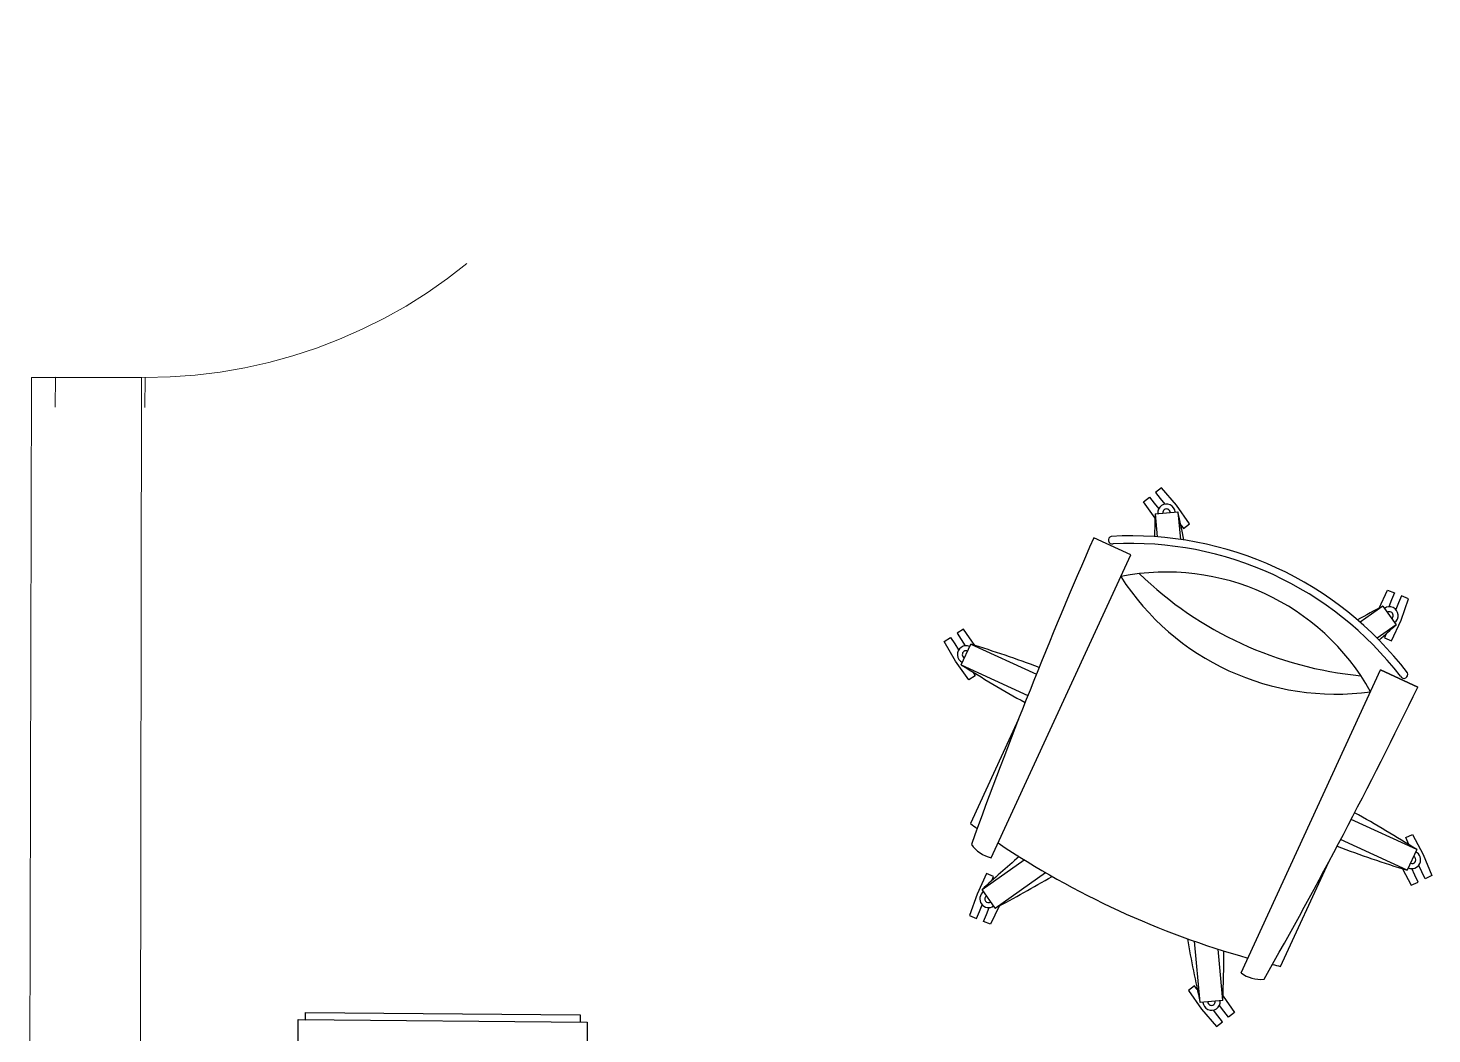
# Paper-space layout 'office1 floor1' of a CAD drawing. Header units: inches. Extents: x 0.3 to 10.8, y 1.4 to 4.2.
# Drawn here: x 2.1082 to 2.5114, y 2.2412 to 2.5301 of the extents above; entities that cross this region are included whole.
import ezdxf

# ---------------------------------------------------------------- set-up
doc = ezdxf.new("R2010")
doc.units = ezdxf.units.IN
doc.header["$MEASUREMENT"] = 0
doc.linetypes.add('DASHED', pattern=[0.75, 0.5, -0.25])
doc.layers.get('0').update_dxf_attribs({"lineweight": 0})
doc.layers.add('7', color=4, linetype='Continuous', lineweight=5)
doc.layers.add('WALL 1 100', color=250, linetype='Continuous', lineweight=9)
doc.layers.add('DOOR WINDOW 1 100', color=7, linetype='Continuous', lineweight=5, true_color=0x666666)

psp = doc.layouts.new('office1 floor1')

# ---------------------------------------------------------------- linework, layer by layer
at = {"color": 7, "linetype": 'ByBlock', "lineweight": -2}
for p, q in [((2.428541808578083, 2.394031128055826), (2.430261964835508, 2.395369257798353)), ((2.430261964835508, 2.395369257798353), (2.431600094578029, 2.39364910154092)), ((2.433702277350385, 2.398045517283378), (2.431982121092942, 2.396707387540866)), ((2.431982121092942, 2.396707387540866), (2.43332025083547, 2.39498723128344)), ((2.43332025083547, 2.39498723128344), (2.434611862360125, 2.393326873863886)), ((2.437973370085077, 2.393084741182281), (2.433702277350385, 2.398045517283378)), ((2.431835642418848, 2.389332629440416), (2.428541808578083, 2.394031128055826)), ((2.431600094578029, 2.39364910154092), (2.432891706102698, 2.391988744121373)), ((2.431881194732884, 2.390578072658462), (2.438391669650682, 2.39117763513616)), ((2.431881194732884, 2.390578072658462), (2.43249058010604, 2.3839609337701)), ((2.441731055805476, 2.387724579738798), (2.437973370085077, 2.393084741182281)), ((2.438391669650682, 2.39117763513616), (2.439123725991772, 2.383228447813151)), ((2.439224594397963, 2.387397239668769), (2.440010899548065, 2.386386449996293)), ((2.440010899548065, 2.386386449996293), (2.441731055805476, 2.387724579738798)), ((2.424879956699544, 2.378785636865634), (2.414237605588821, 2.38368920654656)), ((2.384799044463402, 2.291796939118608), (2.424879956699544, 2.378785636865634)), ((2.49616318903806, 2.363468094427281), (2.498585291278273, 2.368669887516926)), ((2.498585291278273, 2.368669887516926), (2.500604223757573, 2.367849253370777)), ((2.500604223757573, 2.367849253370777), (2.499783589611417, 2.365830320891486)), ((2.502623156236864, 2.367028619224614), (2.501802522090709, 2.365009686745331)), ((2.504642088716163, 2.366207985078466), (2.502623156236864, 2.367028619224614)), ((2.497264550660882, 2.364051366575156), (2.490746380670254, 2.359442793525252)), ((2.497264550660882, 2.364051366575156), (2.501039024456635, 2.35871291114448)), ((2.499783589611417, 2.365830320891486), (2.498991483669059, 2.363881573789528)), ((2.501802522090709, 2.365009686745331), (2.501010416148342, 2.36306093964338)), ((2.502481476957471, 2.360028722217747), (2.504642088716163, 2.366207985078466)), ((2.501039024456635, 2.35871291114448), (2.495613106765525, 2.354876598486451)), ((2.499718283839235, 2.354094390202695), (2.502481476957471, 2.360028722217747)), ((2.371305388840623, 2.353928745367805), (2.373140487908107, 2.355104304881541)), ((2.373140487908107, 2.355104304881541), (2.374316047421828, 2.353269205814064)), ((2.376810686043052, 2.357455423909012), (2.374975586975576, 2.356279864395283)), ((2.374975586975576, 2.356279864395283), (2.376151146489311, 2.354444765327799)), ((2.376151146489311, 2.354444765327799), (2.377285839312903, 2.352673460924993)), ((2.380142080049501, 2.352783481638024), (2.376810686043052, 2.357455423909012)), ((2.498181568319171, 2.356101379420272), (2.497699351359945, 2.354915024348858)), ((2.497699351359945, 2.354915024348858), (2.499718283839235, 2.354094390202695)), ((2.374558210652509, 2.348248016283115), (2.371305388840623, 2.353928745367805)), ((2.374316047421828, 2.353269205814064), (2.375450740245427, 2.351497901411265)), ((2.376216715422023, 2.347217778481792), (2.378952716544059, 2.353155796390166)), ((2.378952716544059, 2.353155796390166), (2.397758364948872, 2.344490905860962)), ((2.378358745923038, 2.342918150962954), (2.374558210652509, 2.348248016283115)), ((2.376216715422023, 2.347217778481792), (2.395326657782031, 2.338412681470265)), ((2.380193844990507, 2.34409371047669), (2.378358745923038, 2.342918150962954)), ((2.379503068550345, 2.345172042272182), (2.380193844990507, 2.34409371047669)), ((2.456543289473139, 2.258740060901542), (2.496624201709288, 2.345728758648582)), ((2.496624201709288, 2.345728758648582), (2.50726655282002, 2.340825188967657)), ((2.50726655282002, 2.340825188967657), (2.496624201709288, 2.345728758648582)), ((2.392659078832892, 2.331648926504861), (2.378824929556811, 2.301624294758089)), ((2.506983427278011, 2.294164366315172), (2.488177778873205, 2.302829256844385)), ((2.50382350886196, 2.297576749952771), (2.505796289277938, 2.298502852640438)), ((2.505796289277938, 2.298502852640438), (2.508869000625204, 2.292722716167124)), ((2.504247426155951, 2.288226348406805), (2.485137483795929, 2.297031445418338)), ((2.504749611549628, 2.295603969536777), (2.50382350886196, 2.297576749952771)), ((2.506983427278011, 2.294164366315172), (2.504247426155951, 2.288226348406805)), ((2.504778846833584, 2.295541692646318), (2.504749611549628, 2.295603969536777)), ((2.382161118243391, 2.282669233652484), (2.39426176229619, 2.291224810163729)), ((2.467895198182431, 2.260584277927217), (2.48172934745852, 2.290608909673981)), ((2.508869000625204, 2.292722716167124), (2.511352905403957, 2.286666170144533)), ((2.383481858860797, 2.287287754594262), (2.38071866574254, 2.281353422579209)), ((2.385500791340074, 2.286467120448113), (2.383481858860797, 2.287287754594262)), ((2.385018574380847, 2.285280765376685), (2.385500791340074, 2.286467120448113)), ((2.385935592039135, 2.277330778221815), (2.400383992044347, 2.287546299905637)), ((2.502904612662286, 2.288647002544776), (2.505434564156009, 2.283887862081524)), ((2.50648124188432, 2.286786745185184), (2.505587333867486, 2.28869094463606)), ((2.507407344571994, 2.284813964769206), (2.50648124188432, 2.286786745185184)), ((2.508454022300305, 2.287712847872852), (2.507560114283465, 2.289617047323736)), ((2.509380124987972, 2.285740067456874), (2.508454022300305, 2.287712847872852)), ((2.511352905403957, 2.286666170144533), (2.509380124987972, 2.285740067456874)), ((2.385935592039135, 2.277330778221815), (2.382161118243391, 2.282669233652484)), ((2.505434564156009, 2.283887862081524), (2.507407344571994, 2.284813964769206)), ((2.38071866574254, 2.281353422579209), (2.378558053983863, 2.275174159718497)), ((2.381397620609311, 2.276372458051633), (2.382189726551683, 2.278321205153599)), ((2.387036953661958, 2.277914050369683), (2.384614851421752, 2.27271225728003)), ((2.378558053983863, 2.275174159718497), (2.380576986463154, 2.274353525572342)), ((2.380576986463154, 2.274353525572342), (2.381397620609311, 2.276372458051633)), ((2.382595918942461, 2.273532891426186), (2.383416553088602, 2.275551823905492)), ((2.383416553088602, 2.275551823905492), (2.384208659030974, 2.277500571007443)), ((2.384614851421752, 2.27271225728003), (2.382595918942461, 2.273532891426186)), ((2.444808473049322, 2.250204509660804), (2.443185771760819, 2.267824951951251)), ((2.451318947967141, 2.250804072138501), (2.449959923390778, 2.265561325546)), ((2.443189243151968, 2.254995694800687), (2.441469086894527, 2.253657565058166)), ((2.441469086894527, 2.253657565058166), (2.445226772614942, 2.248297403614675)), ((2.443975548302101, 2.253984905128135), (2.443189243151968, 2.254995694800687)), ((2.451318947967141, 2.250804072138501), (2.444808473049322, 2.250204509660804)), ((2.451364500281215, 2.252049515356495), (2.454658334121929, 2.247351016741139)), ((2.1878709341152, 2.2452902190832), (2.187888345848174, 2.247365709247877)), ((2.187888345848174, 2.247365709247877), (2.266756972105727, 2.24670406339485)), ((2.266756972105727, 2.24670406339485), (2.266739560372745, 2.24462857323017)), ((2.445226772614942, 2.248297403614675), (2.449497865349642, 2.243336627513585)), ((2.449879891864555, 2.246394913513532), (2.448588280339902, 2.248055270933086)), ((2.451218021607076, 2.244674757256091), (2.449879891864555, 2.246394913513532)), ((2.45160004812199, 2.247733043256052), (2.450308436597321, 2.249393400675606)), ((2.45293817786451, 2.246012886998618), (2.45160004812199, 2.247733043256052)), ((2.454658334121929, 2.247351016741139), (2.45293817786451, 2.246012886998618)), ((2.184924857301807, 2.141533122582557), (2.185795443950521, 2.245307630816173)), ((2.185795443950521, 2.245307630816173), (2.1878709341152, 2.2452902190832)), ((2.185795443950521, 2.245307630816173), (2.268815050537424, 2.244611161497206)), ((2.268815050537424, 2.244611161497206), (2.268658487873332, 2.22594878768557)), ((2.449497865349642, 2.243336627513585), (2.451218021607076, 2.244674757256091))]:
    psp.add_line(p, q, dxfattribs=at)
for centre, radius, start, end in [((2.821937319456118, 2.375688143734255), 0.3903402239296889, 177.8138632171735, 178.777009440879), ((2.435136432191776, 2.390877853897316), 0.002504570283485435, 5.261640310367248, 185.2616403112013), ((2.435136432191776, 2.390877853897316), 0.001089670679355775, 5.261640310367248, 185.2616403112013), ((2.057615407387479, 2.305300231155431), 0.3903402239298565, 11.49350691752091, 12.70941740455391), ((3.705076333711757, 1.817948403640292), 1.409371235017623, 156.3334198085913, 160.1875532838368), ((2.419546270098238, 2.383024550953261), 0.001106799353578922, 103.9507185247113, 282.3345271564485), ((2.424845283986572, 2.284327700098652), 0.09992613174033765, 37.33027412964511, 93.19300649192951), ((2.424845283986489, 2.284327700098125), 0.0977467903821379, 37.55444320711251, 92.96883741528305), ((2.435136705871801, 2.306663453897677), 0.06718176726072696, 29.25282272449337, 101.2704578978775), ((2.483705899133385, 2.412074499623288), 0.07327351698834514, 212.6438308302078, 277.8794497924016), ((2.500825488465382, 2.449229611592293), 0.1056059561696481, 225.900523643773, 264.6227569781184), ((2.679397556313588, 2.018807889200975), 0.3903402239297176, 117.8138632173406, 119.0297737051372), ((2.499151787558755, 2.361382138859818), 0.002504570283485435, 305.2616403110479, 125.261640311048), ((2.499151787558755, 2.361382138859818), 0.001089670679355775, 305.2616403110479, 125.261640311048), ((2.236278879866884, 2.645536125431977), 0.3903402239295898, 311.7462711817604, 312.7094174049075), ((2.377584715983034, 2.350186787435983), 0.002504570283485435, 65.2616403110207, 245.2616403110207), ((2.377584715983034, 2.350186787435983), 0.001089670679355775, 65.2616403110207, 245.2616403110207), ((2.262936598870954, 1.980455178121924), 0.3903402239296841, 69.66863126263331, 72.70941740492967), ((2.58413983449249, 2.677571326931774), 0.3903402239297037, 237.8138632175657, 240.9365898157783), ((2.503311978434163, 2.344428663313069), 0.001106799353577462, 208.1887534655816, 26.57256209763975), ((1.238491742922806, 2.954451915785732), 1.409371235017659, 330.3357273383052, 334.1898608131277), ((2.299060308207664, 1.96381081786519), 0.3903402239296388, 57.81386321756587, 60.85464935952466), ((2.525366264607285, 2.502491127840285), 0.2486399957988393, 233.8875771737169, 234.4443177759829), ((2.386826815978568, 2.300886080257289), 0.009312590614674914, 214.2572120758421, 257.4233702891116), ((2.525366264607487, 2.502491127840382), 0.2486399957990328, 236.1214055832084, 254.401875038992), ((2.62026354382902, 2.66092696667507), 0.3903402239296921, 249.5866908065676, 252.7094174049297), ((2.646921262833247, 1.995846019364904), 0.390340223929718, 130.6185722058626, 132.7094174049121), ((2.50561542671697, 2.291195357360988), 0.002504570283485435, 245.2616403110207, 65.2616403110207), ((2.50561542671697, 2.291195357360988), 0.001089670679355775, 245.2616403110207, 65.2616403110207), ((2.203802586386332, 2.622574255595937), 0.3903402239297207, 297.8138632177308, 300.5612955153689), ((2.384048355141279, 2.280000005937153), 0.002504570283485435, 125.261640311048, 305.2616403110479), ((2.384048355141279, 2.280000005937153), 0.001089670679355775, 125.2616403114349, 305.2616403110479), ((2.825584735312396, 2.336081913641548), 0.3903402239297241, 189.9619851067968, 192.7094174045538), ((2.061262823243915, 2.265694001062655), 0.3903402239296799, 357.8138632171704, 359.9047084164392), ((2.462134768883018, 2.266187187996297), 0.009312590614673983, 233.0999103329818, 276.2660685464633), ((2.525366264607541, 2.502491127840367), 0.2486399957990338, 256.0789628459898, 256.635703448189), ((2.448063710508235, 2.250504290899649), 0.002504570283485435, 185.2616403112013, 5.261640311201525), ((2.448063710508235, 2.250504290899649), 0.001089670679355775, 185.2616403112013, 5.261640311201525)]:
    psp.add_arc(centre, radius, start, end, dxfattribs=at)
at = {"layer": '7', "color": 8, "linetype": 'DASHED', "ltscale": 0.2}
psp.add_arc((2.142136481954105, 2.575638883047291), 0.1459181708916244, 269.8761669318769, 359.8761669318789, dxfattribs=at)
at = {"layer": 'DOOR WINDOW 1 100'}
for p, q in [((2.116052353421871, 2.421193305062408), (2.116070904712042, 2.429776706832152)), ((2.116070904712042, 2.429776706832152), (2.141821110021265, 2.429721052961648)), ((2.141802558731109, 2.421137651191905), (2.141821110021265, 2.429721052961648))]:
    psp.add_line(p, q, dxfattribs=at)
at = {"layer": 'WALL 1 100', "color": 0}
for p, q in [((2.109214800402984, 2.429706803899077), (2.108228765064055, 2.028207273230896)), ((2.109214800402984, 2.429706803899077), (2.140793030053794, 2.429706803899077)), ((2.140793030053794, 2.429706803899077), (2.140212394565073, 2.027824420101527))]:
    psp.add_line(p, q, dxfattribs=at)

doc.saveas('drawing.dxf')
